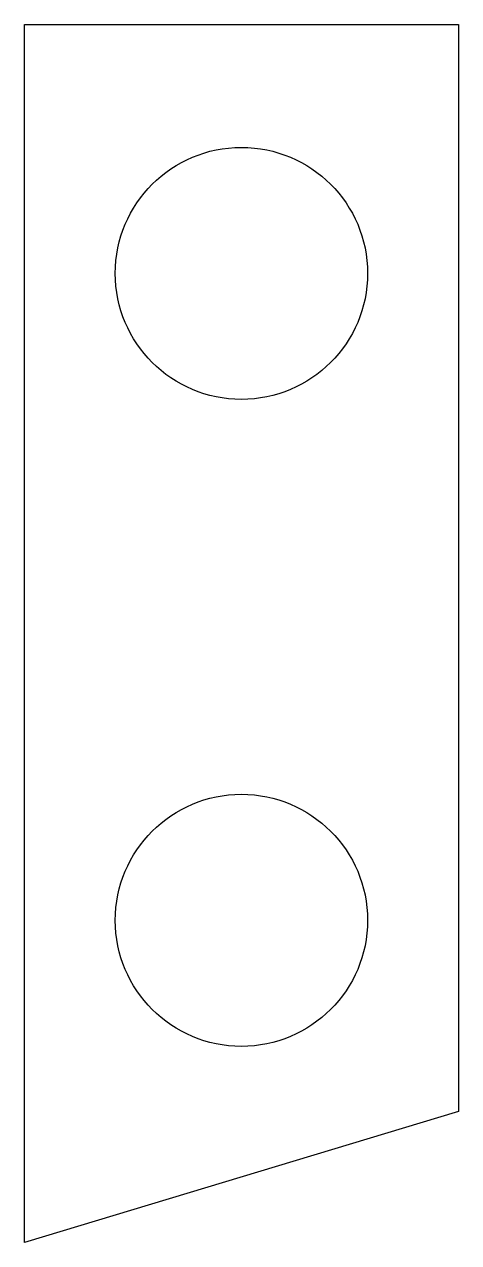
# Model space of a CAD drawing. Header units: inches. Extents: x -4.3 to 0, y -18.3 to -6.2.
import ezdxf

# ---------------------------------------------------------------- set-up
doc = ezdxf.new("R2010")
doc.units = ezdxf.units.IN
doc.layers.get('0').update_dxf_attribs({"linetype": 'CONTINUOUS'})

msp = doc.modelspace()

# ---------------------------------------------------------------- linework, layer by layer
msp.add_lwpolyline([(-4.303, -6.193), (0, -6.193), (0, -16.976), (-4.303, -18.278)], close=True)
for centre in [(-2.152, -8.663), (-2.152, -15.081)]:
    msp.add_circle(centre, 1.25)

doc.saveas('drawing.dxf')
